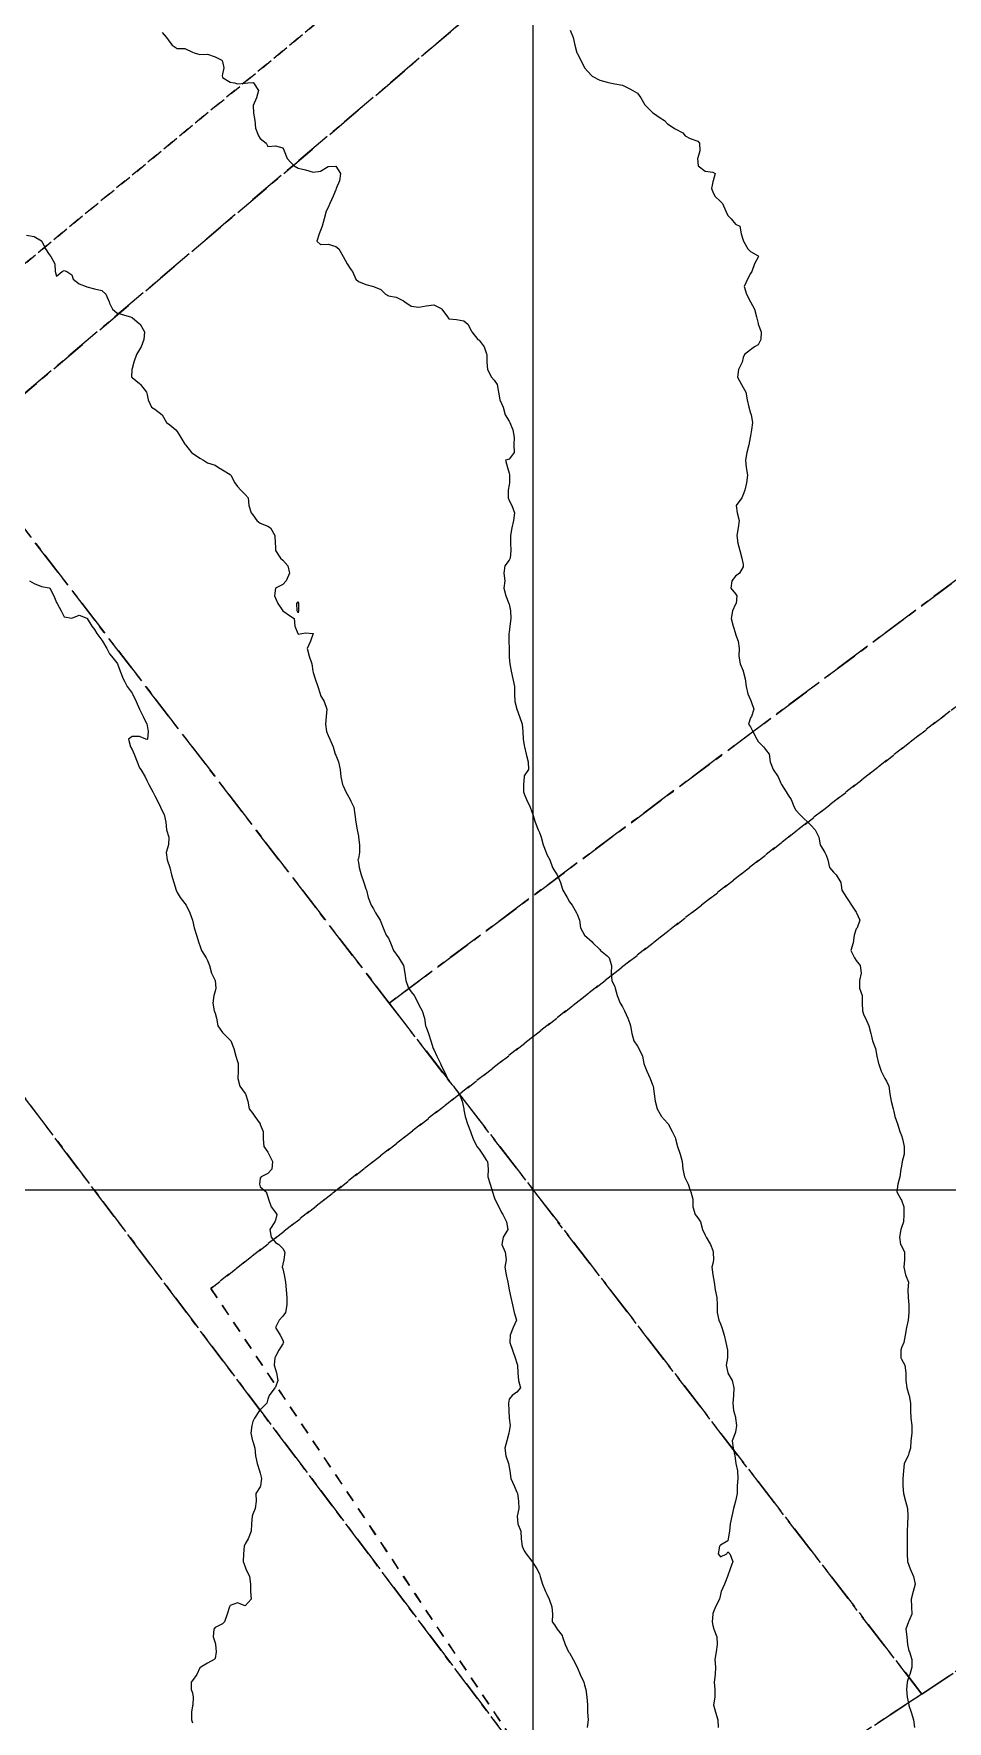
# Model space of a CAD drawing. Header units: centimetres. Extents: x 0 to 642158, y -847 to 649707.
# Drawn here: x 616533.7 to 616594.3, y 619952.2 to 620064 of the extents above; entities that cross this region are included whole.
import ezdxf

# ---------------------------------------------------------------- set-up
doc = ezdxf.new("R2010")
doc.units = ezdxf.units.CM
doc.header["$MEASUREMENT"] = 0
doc.linetypes.add('CENTERX2', pattern=[4, 2.5, -0.5, 0.5, -0.5])
doc.linetypes.add('JIS_02_0.7', pattern=[1.35, 0.75, -0.6])
for name, color, linetype, lineweight in [('MEV_grille', 254, 'Continuous', 9), ('WAL_parcellaire agricole', 7, 'JIS_02_0.7', 25), ('WAL_topographie 0.5', 253, 'Continuous', 20)]:
    doc.layers.add(name, color=color, linetype=linetype, lineweight=lineweight)
doc.layers.add('SPW_parcellaire cadastral', color=7, linetype='CENTERX2', lineweight=25, true_color=0xff0542)

# ---------------------------------------------------------------- blocks, each defined once
blk = doc.blocks.new('*U114')
at = {"layer": 'MEV_grille', "transparency": 33554687}
blk.add_lwpolyline([(-1338.46, 0), (1338.46, 0)], dxfattribs=at)
blk = doc.blocks.new('*U115')
at = {"layer": 'MEV_grille', "color": 0, "linetype": 'ByBlock', "lineweight": -2, "transparency": 16777216}
blk.add_blockref('*U114', (0, -2400), dxfattribs=at)
blk = doc.blocks.new('*U112')
at = {"layer": 'MEV_grille', "transparency": 33554687}
blk.add_lwpolyline([(0, 1825.48), (0, -1825.48)], dxfattribs=at)
blk = doc.blocks.new('*U113')
at = {"layer": 'MEV_grille', "color": 0, "linetype": 'ByBlock', "lineweight": -2, "transparency": 16777216}
blk.add_blockref('*U112', (1200, 0), dxfattribs=at)

msp = doc.modelspace()

# ---------------------------------------------------------------- linework, layer by layer
at = {"layer": 'SPW_parcellaire cadastral'}
for points in [[(616528.96, 620036.62), (616506.88, 620065.19), (616602.71, 620145.84), (616615, 620123.66), (616620.26, 620114.17), (616528.96, 620036.62)], [(616529.6, 620035.78), (616528.96, 620036.62), (616620.26, 620114.17), (616646.69, 620066.48), (616557.3, 619999.75), (616529.6, 620035.78)], [(616592.6, 619953.96), (616557.3, 619999.75), (616646.69, 620066.48), (616677.9, 620010.17), (616592.6, 619953.96)], [(616511.84, 620021.75), (616529.6, 620035.78), (616557.3, 619999.75), (616592.6, 619953.96), (616572.77, 619940.88), (616511.84, 620021.75)], [(616511.84, 620021.75), (616572.77, 619940.88), (616550.1, 619925.62), (616492.79, 620006.7), (616511.84, 620021.75)], [(616592.6, 619953.96), (616677.9, 620010.17), (616699.58, 619971.05), (616722.53, 619984.25), (616748.58, 619955.44), (616723.43, 619939.93), (616701.91, 619926.77), (616623.29, 619879.23), (616572.77, 619940.88), (616592.6, 619953.96)]]:
    msp.add_lwpolyline(points, dxfattribs=at)
at = {"layer": 'WAL_parcellaire agricole'}
for points in [[(616600.26, 620451.18), (616651.69, 620350.86), (616668.69, 620318.86), (616740.96, 620187.28), (616814.97, 620053.63), (616700.98, 619971.12), (616651.47, 620062.36), (616618.97, 620119.85), (616577.3, 620085.18), (616521.81, 620039.43), (616499.25, 620069.84), (616492.24, 620078.82), (616529.97, 620108.84), (616595.29, 620161.18), (616569.62, 620208.85), (616514.46, 620165.76), (616479.29, 620211.59), (616523.2, 620254.51), (616504.7, 620275.42), (616588.94, 620323.85), (616622.27, 620341.19), (616567.6, 620414.18), (616573.6, 620419.85), (616600.26, 620451.18)], [(616567.65, 619947.68), (616545.99, 619931.35), (616486.65, 620012.34), (616521.81, 620039.43), (616577.3, 620085.18), (616618.97, 620119.85), (616651.47, 620062.36), (616593.48, 620018.35), (616545.48, 619980.85), (616567.65, 619947.68)], [(616872.99, 619891.39), (616829.99, 619869.88), (616799.5, 619856.38), (616777, 619848.88), (616760.83, 619845.04), (616743.16, 619842.04), (616720.83, 619840.7), (616687.39, 619842.74), (616662.66, 619845.7), (616650, 619847.74), (616646.71, 619847.08), (616643.83, 619847.53), (616567.65, 619947.68), (616545.48, 619980.85), (616593.48, 620018.35), (616651.47, 620062.36)]]:
    msp.add_lwpolyline(points, dxfattribs=at)
at = {"layer": 'WAL_topographie 0.5'}
for points in [[(616542.25, 620064.09), (616542.54, 620063.75), (616542.75, 620063.44), (616542.9, 620063.25), (616543.25, 620063.02), (616543.75, 620063.02), (616544.25, 620062.79), (616544.36, 620062.75), (616544.75, 620062.64), (616545.25, 620062.66), (616545.75, 620062.48), (616546.19, 620062.25), (616546.25, 620062.16), (616546.34, 620061.75), (616546.25, 620061.34), (616546.22, 620061.25), (616546.25, 620061.11), (616546.75, 620060.81), (616547.04, 620060.75), (616547.25, 620060.7), (616547.75, 620060.73), (616547.92, 620060.75), (616548.25, 620060.78), (616548.31, 620060.75), (616548.64, 620060.25), (616548.5, 620059.75), (616548.27, 620059.25), (616548.31, 620058.75), (616548.39, 620058.25), (616548.44, 620057.75), (616548.64, 620057.25), (616548.75, 620057.07), (616549.15, 620056.75), (616549.25, 620056.54), (616549.75, 620056.58), (616550.25, 620056.45), (616550.33, 620056.25), (616550.53, 620055.75), (616550.75, 620055.5), (616551, 620055.25), (616551.25, 620055.1), (616551.75, 620054.98), (616552.25, 620054.84), (616552.75, 620054.9), (616553.25, 620055.22), (616553.75, 620055.23), (616554.07, 620054.75), (616554, 620054.25), (616553.78, 620053.75), (616553.75, 620053.67), (616553.58, 620053.25), (616553.35, 620052.75), (616553.25, 620052.49), (616553.12, 620052.25), (616552.99, 620051.75), (616552.86, 620051.25), (616552.75, 620050.97), (616552.65, 620050.75), (616552.5, 620050.25), (616552.75, 620050.04), (616553.25, 620050.06), (616553.75, 620049.9), (616553.96, 620049.75), (616554.25, 620049.25), (616554.25, 620049.25), (616554.5, 620048.75), (616554.75, 620048.39), (616554.87, 620048.25), (616555.09, 620047.75), (616555.25, 620047.59), (616555.75, 620047.38), (616556.25, 620047.25), (616556.25, 620047.25), (616556.75, 620047.05), (616557.05, 620046.75), (616557.25, 620046.64), (616557.75, 620046.54), (616558.25, 620046.3), (616558.33, 620046.25), (616558.75, 620045.95), (616559.25, 620045.88), (616559.75, 620045.98), (616560.25, 620046.03), (616560.75, 620045.79), (616560.79, 620045.75), (616561.16, 620045.25), (616561.25, 620045.12), (616561.75, 620045.06), (616562.25, 620044.98), (616562.5, 620044.75), (616562.75, 620044.29), (616562.78, 620044.25), (616563.18, 620043.75), (616563.25, 620043.7), (616563.58, 620043.25), (616563.75, 620042.8), (616563.76, 620042.75), (616563.76, 620042.25), (616563.8, 620041.75), (616564.07, 620041.25), (616564.25, 620041.04), (616564.46, 620040.75), (616564.54, 620040.25), (616564.62, 620039.75), (616564.75, 620039.5), (616564.84, 620039.25), (616564.98, 620038.75), (616565.25, 620038.33), (616565.29, 620038.25), (616565.49, 620037.75), (616565.57, 620037.25), (616565.56, 620036.75), (616565.58, 620036.25), (616565.25, 620035.82), (616565, 620035.75), (616565.14, 620035.25), (616565.25, 620034.88), (616565.28, 620034.75), (616565.28, 620034.25), (616565.25, 620034.11), (616565.19, 620033.75), (616565.17, 620033.25), (616565.25, 620033.06), (616565.43, 620032.75), (616565.61, 620032.25), (616565.54, 620031.75), (616565.42, 620031.25), (616565.34, 620030.75), (616565.33, 620030.25), (616565.36, 620029.75), (616565.32, 620029.25), (616565.25, 620029.11), (616564.96, 620028.75), (616564.89, 620028.25), (616564.95, 620027.75), (616564.89, 620027.25), (616565.02, 620026.75), (616565.23, 620026.25), (616565.25, 620026.19), (616565.34, 620025.75), (616565.36, 620025.25), (616565.3, 620024.75), (616565.25, 620024.35), (616565.23, 620024.25), (616565.23, 620023.75), (616565.24, 620023.25), (616565.24, 620022.75), (616565.25, 620022.67), (616565.3, 620022.25), (616565.38, 620021.75), (616565.5, 620021.25), (616565.6, 620020.75), (616565.6, 620020.25), (616565.62, 620019.75), (616565.75, 620019.25), (616565.75, 620019.25), (616565.94, 620018.75), (616566.12, 620018.25), (616566.15, 620017.75), (616566.17, 620017.25), (616566.25, 620016.83), (616566.26, 620016.75), (616566.38, 620016.25), (616566.5, 620015.75), (616566.52, 620015.25), (616566.25, 620014.82), (616566.24, 620014.75), (616566.2, 620014.25), (616566.2, 620013.75), (616566.25, 620013.62), (616566.4, 620013.25), (616566.63, 620012.75), (616566.75, 620012.44), (616566.82, 620012.25), (616566.97, 620011.75), (616567.16, 620011.25), (616567.25, 620011.06), (616567.36, 620010.75), (616567.5, 620010.25), (616567.69, 620009.75), (616567.75, 620009.6), (616567.94, 620009.25), (616568.12, 620008.75), (616568.25, 620008.53), (616568.42, 620008.25), (616568.65, 620007.75), (616568.75, 620007.38), (616568.8, 620007.25), (616569.1, 620006.75), (616569.25, 620006.46), (616569.42, 620006.25), (616569.72, 620005.75), (616569.75, 620005.65), (616569.92, 620005.25), (616569.97, 620004.75), (616570.25, 620004.25), (616570.25, 620004.25), (616570.75, 620003.82), (616570.8, 620003.75), (616571.25, 620003.31), (616571.31, 620003.25), (616571.75, 620002.9), (616571.87, 620002.75), (616572.03, 620002.25), (616572.01, 620001.75), (616572.06, 620001.25), (616572.25, 620000.83), (616572.28, 620000.75), (616572.41, 620000.25), (616572.6, 619999.75), (616572.75, 619999.52), (616572.9, 619999.25), (616573.12, 619998.75), (616573.25, 619998.41), (616573.29, 619998.25), (616573.38, 619997.75), (616573.51, 619997.25), (616573.75, 619996.9), (616573.85, 619996.75), (616574.09, 619996.25), (616574.18, 619995.75), (616574.25, 619995.58), (616574.38, 619995.25), (616574.59, 619994.75), (616574.75, 619994.34), (616574.79, 619994.25), (616574.85, 619993.75), (616574.93, 619993.25), (616575.06, 619992.75), (616575.25, 619992.4), (616575.35, 619992.25), (616575.75, 619991.8), (616575.78, 619991.75), (616576.05, 619991.25), (616576.25, 619990.84), (616576.27, 619990.75), (616576.41, 619990.25), (616576.58, 619989.75), (616576.72, 619989.25), (616576.75, 619988.75), (616576.75, 619988.75), (616576.87, 619988.25), (616577.11, 619987.75), (616577.25, 619987.34), (616577.28, 619987.25), (616577.42, 619986.75), (616577.43, 619986.25), (616577.58, 619985.75), (616577.75, 619985.52), (616577.94, 619985.25), (616578.07, 619984.75), (616578.25, 619984.38), (616578.31, 619984.25), (616578.6, 619983.75), (616578.75, 619983.35), (616578.78, 619983.25), (616578.79, 619982.75), (616578.75, 619982.5), (616578.69, 619982.25), (616578.75, 619981.75), (616578.75, 619981.75), (616578.83, 619981.25), (616578.9, 619980.75), (616579.01, 619980.25), (616579.04, 619979.75), (616579.04, 619979.25), (616579.15, 619978.75), (616579.25, 619978.49), (616579.34, 619978.25), (616579.49, 619977.75), (616579.61, 619977.25), (616579.72, 619976.75), (616579.73, 619976.25), (616579.63, 619975.75), (616579.74, 619975.25), (616579.75, 619975.23), (616580.02, 619974.75), (616580.15, 619974.25), (616580.11, 619973.75), (616580.07, 619973.25), (616580.11, 619972.75), (616580.25, 619972.31), (616580.26, 619972.25), (616580.31, 619971.75), (616580.25, 619971.32), (616580.23, 619971.25), (616580.04, 619970.75), (616580.1, 619970.25), (616580.2, 619969.75), (616580.25, 619969.42), (616580.28, 619969.25), (616580.39, 619968.75), (616580.4, 619968.25), (616580.36, 619967.75), (616580.36, 619967.25), (616580.25, 619966.75), (616580.25, 619966.75), (616580.12, 619966.25), (616580.01, 619965.75), (616579.9, 619965.25), (616579.85, 619964.75), (616579.77, 619964.25), (616579.75, 619964.12), (616579.25, 619963.82), (616579.19, 619963.75), (616579.11, 619963.25), (616579.25, 619963.05), (616579.68, 619963.25), (616579.75, 619963.38), (616579.88, 619963.25), (616580.07, 619962.75), (616579.9, 619962.25), (616579.75, 619961.81), (616579.73, 619961.75), (616579.53, 619961.25), (616579.3, 619960.75), (616579.25, 619960.55), (616579.19, 619960.25), (616578.93, 619959.75), (616578.75, 619959.3), (616578.74, 619959.25), (616578.7, 619958.75), (616578.75, 619958.5), (616578.81, 619958.25), (616579.01, 619957.75), (616579.04, 619957.25), (616578.96, 619956.75), (616578.89, 619956.25), (616578.92, 619955.75), (616578.9, 619955.25), (616578.83, 619954.75), (616578.87, 619954.25), (616578.89, 619953.75), (616578.79, 619953.25), (616578.92, 619952.75), (616579.09, 619952.25), (616579.11, 619951.75)], [(616569.29, 620064.25), (616569.5, 620063.75), (616569.59, 620063.25), (616569.73, 620062.75), (616569.75, 620062.72), (616570, 620062.25), (616570.25, 620061.75), (616570.25, 620061.75), (616570.71, 620061.25), (616570.75, 620061.19), (616571.25, 620060.94), (616571.75, 620060.8), (616571.92, 620060.75), (616572.25, 620060.7), (616572.75, 620060.61), (616573.25, 620060.36), (616573.44, 620060.25), (616573.75, 620060.07), (616573.98, 620059.75), (616574.25, 620059.3), (616574.29, 620059.25), (616574.75, 620058.79), (616574.82, 620058.75), (616575.25, 620058.43), (616575.54, 620058.25), (616575.75, 620058.04), (616576.19, 620057.75), (616576.25, 620057.71), (616576.75, 620057.44), (616576.92, 620057.25), (616577.25, 620057.07), (616577.75, 620056.88), (616577.86, 620056.75), (616577.88, 620056.25), (616577.75, 620055.79), (616577.73, 620055.75), (616577.75, 620055.5), (616577.78, 620055.25), (616578.25, 620054.9), (616578.75, 620054.83), (616578.9, 620054.75), (616578.77, 620054.25), (616578.75, 620054.19), (616578.65, 620053.75), (616578.75, 620053.52), (616578.89, 620053.25), (616579.25, 620052.88), (616579.38, 620052.75), (616579.62, 620052.25), (616579.75, 620051.97), (616579.97, 620051.75), (616580.25, 620051.39), (616580.54, 620051.25), (616580.63, 620050.75), (616580.75, 620050.32), (616580.77, 620050.25), (616581.07, 620049.75), (616581.25, 620049.57), (616581.75, 620049.29), (616581.77, 620049.25), (616581.75, 620049.21), (616581.52, 620048.75), (616581.33, 620048.25), (616581.25, 620048.11), (616581.05, 620047.75), (616580.82, 620047.25), (616580.97, 620046.75), (616581.25, 620046.25), (616581.25, 620046.25), (616581.52, 620045.75), (616581.64, 620045.25), (616581.75, 620044.8), (616581.76, 620044.75), (616581.95, 620044.25), (616581.94, 620043.75), (616581.75, 620043.4), (616581.5, 620043.25), (616581.25, 620043.05), (616580.84, 620042.75), (616580.75, 620042.55), (616580.7, 620042.25), (616580.44, 620041.75), (616580.38, 620041.25), (616580.65, 620040.75), (616580.75, 620040.56), (616580.93, 620040.25), (616581.03, 620039.75), (616581.13, 620039.25), (616581.25, 620038.87), (616581.29, 620038.75), (616581.37, 620038.25), (616581.32, 620037.75), (616581.25, 620037.35), (616581.22, 620037.25), (616581.14, 620036.75), (616581.01, 620036.25), (616580.92, 620035.75), (616580.95, 620035.25), (616581.05, 620034.75), (616580.99, 620034.25), (616580.87, 620033.75), (616580.75, 620033.46), (616580.66, 620033.25), (616580.3, 620032.75), (616580.36, 620032.25), (616580.49, 620031.75), (616580.42, 620031.25), (616580.34, 620030.75), (616580.41, 620030.25), (616580.54, 620029.75), (616580.66, 620029.25), (616580.75, 620028.83), (616580.76, 620028.75), (616580.75, 620028.67), (616580.52, 620028.25), (616580.25, 620028.05), (616580.01, 620027.75), (616579.95, 620027.25), (616580.25, 620026.88), (616580.33, 620026.75), (616580.3, 620026.25), (616580.25, 620026.2), (616580.05, 620025.75), (616579.97, 620025.25), (616580.09, 620024.75), (616580.24, 620024.25), (616580.25, 620024.21), (616580.43, 620023.75), (616580.49, 620023.25), (616580.48, 620022.75), (616580.56, 620022.25), (616580.75, 620021.79), (616580.76, 620021.75), (616580.9, 620021.25), (616580.95, 620020.75), (616581.07, 620020.25), (616581.25, 620019.86), (616581.29, 620019.75), (616581.46, 620019.25), (616581.3, 620018.75), (616581.25, 620018.67), (616581.11, 620018.25), (616581.25, 620018.06), (616581.39, 620017.75), (616581.67, 620017.25), (616581.75, 620017.1), (616582.1, 620016.75), (616582.25, 620016.56), (616582.48, 620016.25), (616582.54, 620015.75), (616582.75, 620015.25), (616582.75, 620015.25), (616583.08, 620014.75), (616583.25, 620014.33), (616583.29, 620014.25), (616583.61, 620013.75), (616583.75, 620013.55), (616583.95, 620013.25), (616584.14, 620012.75), (616584.25, 620012.54), (616584.52, 620012.25), (616584.75, 620012.02), (616585.04, 620011.75), (616585.25, 620011.54), (616585.54, 620011.25), (616585.75, 620010.8), (616585.77, 620010.75), (616585.87, 620010.25), (616586.18, 620009.75), (616586.25, 620009.57), (616586.37, 620009.25), (616586.49, 620008.75), (616586.75, 620008.44), (616586.92, 620008.25), (616587.23, 620007.75), (616587.25, 620007.58), (616587.29, 620007.25), (616587.61, 620006.75), (616587.75, 620006.55), (616587.95, 620006.25), (616588.25, 620005.79), (616588.27, 620005.75), (616588.5, 620005.25), (616588.32, 620004.75), (616588.25, 620004.67), (616588.11, 620004.25), (616588.04, 620003.75), (616587.9, 620003.25), (616588.13, 620002.75), (616588.25, 620002.58), (616588.52, 620002.25), (616588.58, 620001.75), (616588.47, 620001.25), (616588.46, 620000.75), (616588.64, 620000.25), (616588.64, 619999.75), (616588.66, 619999.25), (616588.75, 619998.96), (616588.86, 619998.75), (616589.09, 619998.25), (616589.23, 619997.75), (616589.25, 619997.65), (616589.34, 619997.25), (616589.53, 619996.75), (616589.63, 619996.25), (616589.74, 619995.75), (616589.75, 619995.71), (616589.91, 619995.25), (616590.16, 619994.75), (616590.25, 619994.58), (616590.42, 619994.25), (616590.47, 619993.75), (616590.57, 619993.25), (616590.7, 619992.75), (616590.75, 619992.58), (616590.82, 619992.25), (616590.98, 619991.75), (616591.15, 619991.25), (616591.25, 619990.97), (616591.32, 619990.75), (616591.44, 619990.25), (616591.42, 619989.75), (616591.3, 619989.25), (616591.25, 619988.95), (616591.21, 619988.75), (616591.15, 619988.25), (616591.01, 619987.75), (616590.95, 619987.25), (616591.22, 619986.75), (616591.25, 619986.7), (616591.41, 619986.25), (616591.41, 619985.75), (616591.38, 619985.25), (616591.25, 619984.89), (616591.22, 619984.75), (616591.13, 619984.25), (616591.19, 619983.75), (616591.25, 619983.66), (616591.45, 619983.25), (616591.46, 619982.75), (616591.4, 619982.25), (616591.53, 619981.75), (616591.72, 619981.25), (616591.67, 619980.75), (616591.69, 619980.25), (616591.74, 619979.75), (616591.73, 619979.25), (616591.7, 619978.75), (616591.59, 619978.25), (616591.5, 619977.75), (616591.41, 619977.25), (616591.25, 619976.9), (616591.21, 619976.75), (616591.21, 619976.25), (616591.25, 619976.16), (616591.48, 619975.75), (616591.54, 619975.25), (616591.54, 619974.75), (616591.61, 619974.25), (616591.75, 619973.79), (616591.76, 619973.75), (616591.85, 619973.25), (616591.85, 619972.75), (616591.87, 619972.25), (616591.93, 619971.75), (616591.93, 619971.25), (616591.87, 619970.75), (616591.86, 619970.25), (616591.75, 619969.92), (616591.69, 619969.75), (616591.44, 619969.25), (616591.38, 619968.75), (616591.35, 619968.25), (616591.34, 619967.75), (616591.38, 619967.25), (616591.51, 619966.75), (616591.65, 619966.25), (616591.68, 619965.75), (616591.66, 619965.25), (616591.63, 619964.75), (616591.63, 619964.25), (616591.62, 619963.75), (616591.63, 619963.25), (616591.66, 619962.75), (616591.75, 619962.5), (616591.82, 619962.25), (616592.04, 619961.75), (616592.15, 619961.25), (616592.02, 619960.75), (616591.89, 619960.25), (616591.91, 619959.75), (616591.95, 619959.25), (616591.75, 619958.79), (616591.71, 619958.75), (616591.54, 619958.25), (616591.61, 619957.75), (616591.65, 619957.25), (616591.75, 619956.83), (616591.78, 619956.75), (616591.93, 619956.25), (616591.95, 619955.75), (616591.8, 619955.25), (616591.75, 619955.12), (616591.63, 619954.75), (616591.59, 619954.25), (616591.64, 619953.75), (616591.74, 619953.25), (616591.75, 619953.21), (616591.89, 619952.75), (616592.05, 619952.25), (616592.12, 619951.75)], [(616533.25, 620050.65), (616533.75, 620050.57), (616534.25, 620050.28), (616534.27, 620050.25), (616534.51, 620049.75), (616534.75, 620049.37), (616534.87, 620049.25), (616535.14, 620048.75), (616535.16, 620048.25), (616535.25, 620047.95), (616535.62, 620048.25), (616535.75, 620048.31), (616535.92, 620048.25), (616536.25, 620048.03), (616536.35, 620047.75), (616536.75, 620047.43), (616537.21, 620047.25), (616537.25, 620047.24), (616537.75, 620047.1), (616538.25, 620046.98), (616538.51, 620046.75), (616538.73, 620046.25), (616538.75, 620046.16), (616538.96, 620045.75), (616539.25, 620045.52), (616539.75, 620045.35), (616540.14, 620045.25), (616540.25, 620045.21), (616540.75, 620044.77), (616540.78, 620044.75), (616541.07, 620044.25), (616541.02, 620043.75), (616540.85, 620043.25), (616540.75, 620043.07), (616540.54, 620042.75), (616540.37, 620042.25), (616540.25, 620041.81), (616540.23, 620041.75), (616540.21, 620041.25), (616540.25, 620041.23), (616540.75, 620040.83), (616540.82, 620040.75), (616541.21, 620040.25), (616541.25, 620040.08), (616541.32, 620039.75), (616541.54, 620039.25), (616541.75, 620039.12), (616542.25, 620038.75), (616542.25, 620038.75), (616542.53, 620038.25), (616542.75, 620038.08), (616543.16, 620037.75), (616543.25, 620037.64), (616543.49, 620037.25), (616543.75, 620036.81), (616543.8, 620036.75), (616544.2, 620036.25), (616544.25, 620036.21), (616544.75, 620035.87), (616544.98, 620035.75), (616545.25, 620035.56), (616545.75, 620035.42), (616545.98, 620035.25), (616546.25, 620035.1), (616546.75, 620034.79), (616546.79, 620034.75), (616547.06, 620034.25), (616547.25, 620033.99), (616547.47, 620033.75), (616547.75, 620033.46), (616547.95, 620033.25), (616548, 620032.75), (616548.15, 620032.25), (616548.25, 620032.11), (616548.52, 620031.75), (616548.75, 620031.57), (616549.25, 620031.36), (616549.42, 620031.25), (616549.71, 620030.75), (616549.73, 620030.25), (616549.75, 620030), (616549.76, 620029.75), (616550.08, 620029.25), (616550.25, 620029.11), (616550.57, 620028.75), (616550.69, 620028.25), (616550.47, 620027.75), (616550.25, 620027.5), (616549.75, 620027.25), (616549.75, 620027.25), (616549.7, 620026.75), (616549.75, 620026.59), (616549.92, 620026.25), (616550.25, 620025.75), (616550.25, 620025.75), (616550.75, 620025.4), (616551, 620025.25), (616551.03, 620024.75), (616551.23, 620024.25), (616551.25, 620024.22), (616551.5, 620024.25), (616551.75, 620024.31), (616552.25, 620024.25), (616552.25, 620024.25), (616552.25, 620024.25), (616552.08, 620023.75), (616551.86, 620023.25), (616551.99, 620022.75), (616552.16, 620022.25), (616552.23, 620021.75), (616552.25, 620021.68), (616552.39, 620021.25), (616552.56, 620020.75), (616552.71, 620020.25), (616552.75, 620020.15), (616552.98, 620019.75), (616553.15, 620019.25), (616553.12, 620018.75), (616553.08, 620018.25), (616553.14, 620017.75), (616553.25, 620017.5), (616553.36, 620017.25), (616553.58, 620016.75), (616553.72, 620016.25), (616553.75, 620016.19), (616553.94, 620015.75), (616554.04, 620015.25), (616554.09, 620014.75), (616554.21, 620014.25), (616554.25, 620014.15), (616554.43, 620013.75), (616554.7, 620013.25), (616554.75, 620013.15), (616554.94, 620012.75), (616555.02, 620012.25), (616555.09, 620011.75), (616555.18, 620011.25), (616555.25, 620010.83), (616555.26, 620010.75), (616555.32, 620010.25), (616555.33, 620009.75), (616555.25, 620009.35), (616555.22, 620009.25), (616555.25, 620009.08), (616555.3, 620008.75), (616555.43, 620008.25), (616555.61, 620007.75), (616555.75, 620007.33), (616555.78, 620007.25), (616555.9, 620006.75), (616556.1, 620006.25), (616556.25, 620006), (616556.39, 620005.75), (616556.7, 620005.25), (616556.75, 620005.15), (616556.9, 620004.75), (616557.09, 620004.25), (616557.25, 620004.06), (616557.38, 620003.75), (616557.58, 620003.25), (616557.75, 620003), (616557.93, 620002.75), (616558.25, 620002.25), (616558.25, 620002.25), (616558.34, 620001.75), (616558.39, 620001.25), (616558.58, 620000.75), (616558.75, 620000.5), (616558.95, 620000.25), (616559.21, 619999.75), (616559.25, 619999.65), (616559.47, 619999.25), (616559.64, 619998.75), (616559.71, 619998.25), (616559.75, 619998.16), (616559.89, 619997.75), (616560.05, 619997.25), (616560.22, 619996.75), (616560.25, 619996.68), (616560.46, 619996.25), (616560.7, 619995.75), (616560.75, 619995.62), (616560.94, 619995.25), (616561.15, 619994.75), (616561.25, 619994.58), (616561.55, 619994.25), (616561.75, 619993.97), (616561.94, 619993.75), (616562.13, 619993.25), (616562.24, 619992.75), (616562.25, 619992.68), (616562.33, 619992.25), (616562.48, 619991.75), (616562.69, 619991.25), (616562.75, 619991.04), (616562.85, 619990.75), (616563.11, 619990.25), (616563.25, 619990.08), (616563.47, 619989.75), (616563.75, 619989.33), (616563.8, 619989.25), (616563.85, 619988.75), (616563.83, 619988.25), (616563.99, 619987.75), (616564.14, 619987.25), (616564.25, 619986.9), (616564.3, 619986.75), (616564.57, 619986.25), (616564.75, 619985.88), (616564.83, 619985.75), (616565.06, 619985.25), (616565.16, 619984.75), (616564.86, 619984.25), (616564.77, 619983.75), (616564.98, 619983.25), (616565.04, 619982.75), (616564.97, 619982.25), (616565.05, 619981.75), (616565.16, 619981.25), (616565.25, 619980.75), (616565.25, 619980.75), (616565.36, 619980.25), (616565.46, 619979.75), (616565.58, 619979.25), (616565.73, 619978.75), (616565.52, 619978.25), (616565.32, 619977.75), (616565.3, 619977.25), (616565.46, 619976.75), (616565.65, 619976.25), (616565.75, 619975.9), (616565.8, 619975.75), (616565.82, 619975.25), (616565.86, 619974.75), (616566, 619974.25), (616565.75, 619973.96), (616565.45, 619973.75), (616565.25, 619973.5), (616565.21, 619973.25), (616565.23, 619972.75), (616565.25, 619972.25), (616565.25, 619972.25), (616565.31, 619971.75), (616565.25, 619971.38), (616565.23, 619971.25), (616565.09, 619970.75), (616564.95, 619970.25), (616565.02, 619969.75), (616565.2, 619969.25), (616565.25, 619969), (616565.29, 619968.75), (616565.36, 619968.25), (616565.57, 619967.75), (616565.75, 619967.35), (616565.79, 619967.25), (616565.86, 619966.75), (616565.89, 619966.25), (616565.78, 619965.75), (616565.82, 619965.25), (616566.03, 619964.75), (616566.04, 619964.25), (616566.12, 619963.75), (616566.25, 619963.46), (616566.37, 619963.25), (616566.75, 619962.77), (616566.77, 619962.75), (616567.08, 619962.25), (616567.25, 619961.93), (616567.31, 619961.75), (616567.46, 619961.25), (616567.66, 619960.75), (616567.75, 619960.59), (616567.89, 619960.25), (616568.07, 619959.75), (616568.11, 619959.25), (616568.09, 619958.75), (616568.25, 619958.54), (616568.42, 619958.25), (616568.75, 619957.84), (616568.79, 619957.75), (616568.95, 619957.25), (616569.19, 619956.75), (616569.25, 619956.69), (616569.48, 619956.25), (616569.75, 619955.75), (616569.75, 619955.75), (616569.96, 619955.25), (616570.19, 619954.75), (616570.25, 619954.54), (616570.32, 619954.25), (616570.4, 619953.75), (616570.44, 619953.25), (616570.43, 619952.75), (616570.48, 619952.25), (616570.41, 619951.75)], [(616533.46, 620027.75), (616533.75, 620027.57), (616534.25, 620027.38), (616534.75, 620027.29), (616534.79, 620027.25), (616535.07, 620026.75), (616535.25, 620026.31), (616535.28, 620026.25), (616535.54, 620025.75), (616535.75, 620025.36), (616536.25, 620025.27), (616536.75, 620025.46), (616537.25, 620025.28), (616537.28, 620025.25), (616537.59, 620024.75), (616537.75, 620024.52), (616537.92, 620024.25), (616538.25, 620023.82), (616538.3, 620023.75), (616538.58, 620023.25), (616538.75, 620022.91), (616538.89, 620022.75), (616539.25, 620022.3), (616539.28, 620022.25), (616539.47, 620021.75), (616539.67, 620021.25), (616539.75, 620021.09), (616539.93, 620020.75), (616540.25, 620020.29), (616540.27, 620020.25), (616540.52, 620019.75), (616540.75, 620019.25), (616540.75, 620019.25), (616540.99, 620018.75), (616541.23, 620018.25), (616541.25, 620018.15), (616541.32, 620017.75), (616541.28, 620017.25), (616541.25, 620017.22), (616541.17, 620017.25), (616540.75, 620017.42), (616540.25, 620017.42), (616540.02, 620017.25), (616540.15, 620016.75), (616540.25, 620016.56), (616540.39, 620016.25), (616540.58, 620015.75), (616540.75, 620015.35), (616540.83, 620015.25), (616541.11, 620014.75), (616541.25, 620014.46), (616541.36, 620014.25), (616541.62, 620013.75), (616541.75, 620013.49), (616541.89, 620013.25), (616542.14, 620012.75), (616542.25, 620012.51), (616542.37, 620012.25), (616542.49, 620011.75), (616542.53, 620011.25), (616542.68, 620010.75), (616542.67, 620010.25), (616542.52, 620009.75), (616542.58, 620009.25), (616542.75, 620008.75), (616542.75, 620008.75), (616542.86, 620008.25), (616543.01, 620007.75), (616543.18, 620007.25), (616543.25, 620007.08), (616543.44, 620006.75), (616543.75, 620006.35), (616543.83, 620006.25), (616544.07, 620005.75), (616544.25, 620005.25), (616544.25, 620005.25), (616544.37, 620004.75), (616544.52, 620004.25), (616544.67, 620003.75), (616544.75, 620003.58), (616544.86, 620003.25), (616545.17, 620002.75), (616545.25, 620002.58), (616545.39, 620002.25), (616545.52, 620001.75), (616545.75, 620001.25), (616545.75, 620001.25), (616545.8, 620000.75), (616545.75, 620000.55), (616545.68, 620000.25), (616545.6, 619999.75), (616545.7, 619999.25), (616545.75, 619999.08), (616545.85, 619998.75), (616545.94, 619998.25), (616546.25, 619997.8), (616546.3, 619997.75), (616546.75, 619997.3), (616546.79, 619997.25), (616547, 619996.75), (616547.13, 619996.25), (616547.25, 619995.89), (616547.29, 619995.75), (616547.29, 619995.25), (616547.26, 619994.75), (616547.39, 619994.25), (616547.75, 619993.77), (616547.77, 619993.75), (616547.93, 619993.25), (616548.02, 619992.75), (616548.25, 619992.43), (616548.38, 619992.25), (616548.74, 619991.75), (616548.75, 619991.7), (616548.94, 619991.25), (616548.94, 619990.75), (616548.99, 619990.25), (616549.25, 619989.87), (616549.31, 619989.75), (616549.55, 619989.25), (616549.51, 619988.75), (616549.25, 619988.46), (616548.81, 619988.25), (616548.75, 619988.15), (616548.69, 619987.75), (616548.75, 619987.57), (616549.14, 619987.25), (616549.25, 619986.92), (616549.3, 619986.75), (616549.47, 619986.25), (616549.75, 619985.87), (616549.85, 619985.75), (616549.75, 619985.38), (616549.71, 619985.25), (616549.38, 619984.75), (616549.47, 619984.25), (616549.75, 619983.88), (616549.98, 619983.75), (616550.25, 619983.48), (616550.38, 619983.25), (616550.3, 619982.75), (616550.25, 619982.45), (616550.21, 619982.25), (616550.25, 619982.14), (616550.34, 619981.75), (616550.41, 619981.25), (616550.46, 619980.75), (616550.52, 619980.25), (616550.51, 619979.75), (616550.42, 619979.25), (616550.25, 619979.01), (616550, 619978.75), (616549.75, 619978.25), (616550.07, 619977.75), (616550.25, 619977.42), (616550.28, 619977.25), (616550.25, 619977.17), (616549.99, 619976.75), (616549.75, 619976.33), (616549.72, 619976.25), (616549.66, 619975.75), (616549.75, 619975.46), (616549.83, 619975.25), (616549.92, 619974.75), (616549.75, 619974.29), (616549.72, 619974.25), (616549.33, 619973.75), (616549.25, 619973.5), (616549.18, 619973.25), (616548.75, 619972.8), (616548.69, 619972.75), (616548.37, 619972.25), (616548.25, 619972.02), (616548.18, 619971.75), (616548.12, 619971.25), (616548.24, 619970.75), (616548.25, 619970.71), (616548.39, 619970.25), (616548.44, 619969.75), (616548.54, 619969.25), (616548.7, 619968.75), (616548.75, 619968.6), (616548.84, 619968.25), (616548.77, 619967.75), (616548.75, 619967.7), (616548.45, 619967.25), (616548.48, 619966.75), (616548.42, 619966.25), (616548.25, 619965.89), (616548.22, 619965.75), (616548.17, 619965.25), (616548.14, 619964.75), (616547.95, 619964.25), (616547.75, 619963.92), (616547.69, 619963.75), (616547.63, 619963.25), (616547.62, 619962.75), (616547.75, 619962.38), (616547.8, 619962.25), (616548.03, 619961.75), (616548.09, 619961.25), (616548.11, 619960.75), (616548.14, 619960.25), (616547.75, 619959.8), (616547.25, 619960), (616546.75, 619959.82), (616546.71, 619959.75), (616546.56, 619959.25), (616546.38, 619958.75), (616546.25, 619958.62), (616545.75, 619958.37), (616545.67, 619958.25), (616545.62, 619957.75), (616545.75, 619957.35), (616545.78, 619957.25), (616545.83, 619956.75), (616545.75, 619956.32), (616545.7, 619956.25), (616545.25, 619956.01), (616544.8, 619955.75), (616544.75, 619955.7), (616544.54, 619955.25), (616544.25, 619954.85), (616544.17, 619954.75), (616544.17, 619954.25), (616544.25, 619954.05), (616544.3, 619953.75), (616544.27, 619953.25), (616544.25, 619953.17), (616544.18, 619952.75), (616544.18, 619952.25), (616544.25, 619952.04)], [(616551.28, 620025.75), (616551.25, 620025.62), (616551.19, 620025.75), (616551.17, 620026.25), (616551.25, 620026.36), (616551.29, 620026.25), (616551.28, 620025.75)]]:
    msp.add_lwpolyline(points, dxfattribs=at)

# ---------------------------------------------------------------- block references
at = {"layer": 'MEV_grille', "transparency": 33554687}
for name, p in [('*U113', (615366.81, 620593.64)), ('*U115', (616669.48, 622387.38))]:
    msp.add_blockref(name, p, dxfattribs=at)

doc.saveas('drawing.dxf')
